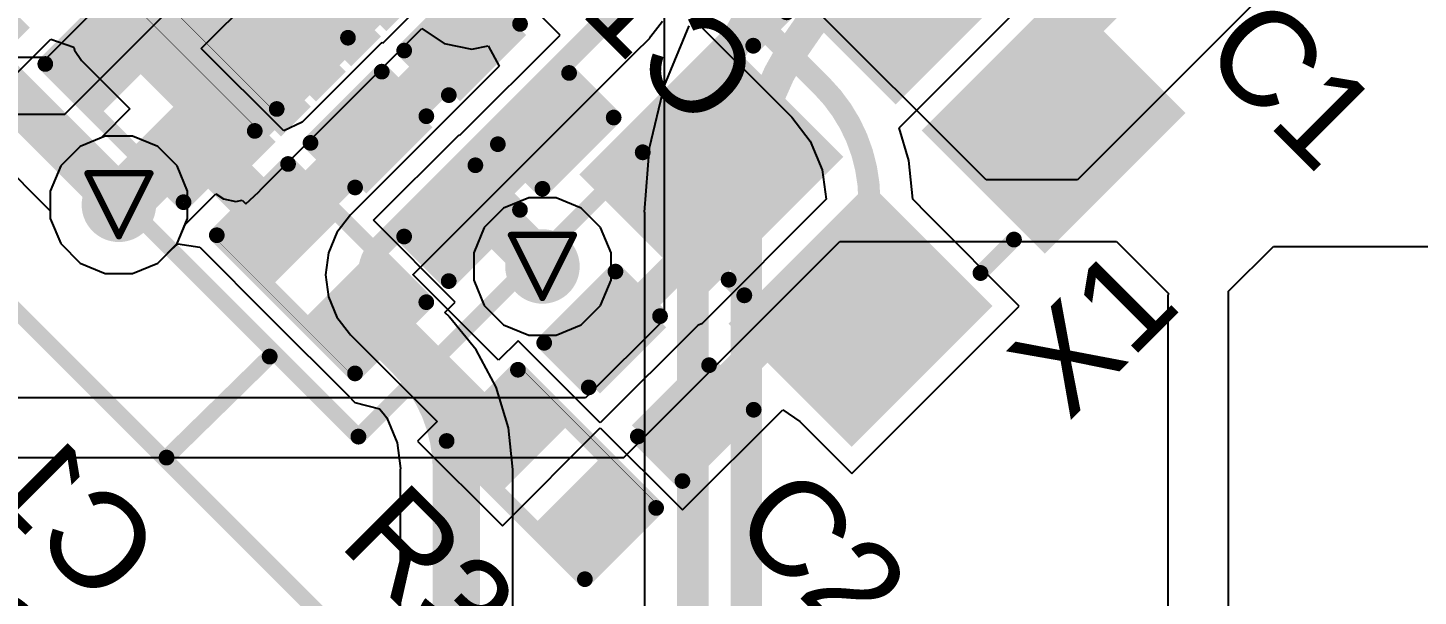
# Model space of a CAD drawing. Header units: inches. Extents: x 0 to 5359, y 0 to 5098.
# Drawn here: x 54.71 to 65.92, y 46.15 to 50.73 of the extents above; entities that cross this region are included whole.
import ezdxf

# ---------------------------------------------------------------- set-up
doc = ezdxf.new("R2010")
doc.units = ezdxf.units.IN
for name, color, linetype in [('Bottom Layer', 5, 'Continuous'), ('Bottom Overlay', 54, 'Continuous'), ('Bottom Paste', 16, 'Continuous'), ('Bottom Solder', 6, 'Continuous'), ('Drill Drawing', 1, 'Continuous'), ('Layer 1', 16, 'Continuous'), ('Layer 2', 76, 'Continuous'), ('Top Layer', 1, 'Continuous'), ('Top Overlay', 2, 'Continuous'), ('Top Paste', 8, 'Continuous'), ('Top Solder', 216, 'Continuous'), ('Via Holes', 16, 'Continuous')]:
    doc.layers.add(name, color=color, linetype=linetype)
doc.styles.add('Arial', font='', dxfattribs={"height": 0.2})
doc.styles.get('Arial').set_extended_font_data('Arial')

# ---------------------------------------------------------------- blocks, each defined once
blk = doc.blocks.new('SMD3225_4P_52')
at = {"layer": 'Top Layer'}
for points in [[(-1.8, 1.45), (-0.4, 1.45), (-0.4, 0.25), (-1.8, 0.25)], [(0.4, 1.45), (1.8, 1.45), (1.8, 0.25), (0.4, 0.25)], [(-1.8, -0.25), (-0.4, -0.25), (-0.4, -1.45), (-1.8, -1.45)], [(0.4, -0.25), (1.8, -0.25), (1.8, -1.45), (0.4, -1.45)]]:
    blk.add_hatch(color=1, dxfattribs=at).paths.add_polyline_path(points)
at = {"layer": 'Top Paste'}
for points in [[(-1.8, 1.45), (-0.4, 1.45), (-0.4, 0.25), (-1.8, 0.25)], [(0.4, 1.45), (1.8, 1.45), (1.8, 0.25), (0.4, 0.25)], [(-1.8, -0.25), (-0.4, -0.25), (-0.4, -1.45), (-1.8, -1.45)], [(0.4, -0.25), (1.8, -0.25), (1.8, -1.45), (0.4, -1.45)]]:
    blk.add_hatch(color=8, dxfattribs=at).paths.add_polyline_path(points)
at = {"layer": 'Top Solder'}
for points in [[(-1.902, 1.552), (-0.298, 1.552), (-0.298, 0.148), (-1.902, 0.148)], [(0.298, 1.552), (1.902, 1.552), (1.902, 0.148), (0.298, 0.148)], [(-1.902, -0.148), (-0.298, -0.148), (-0.298, -1.552), (-1.902, -1.552)], [(0.298, -0.148), (1.902, -0.148), (1.902, -1.552), (0.298, -1.552)]]:
    blk.add_hatch(color=216, dxfattribs=at).paths.add_polyline_path(points)
at = {"layer": 'Top Overlay'}
for points in [[(0.178, 1.295, 0.127, 0.127, 0), (-0.203, 1.295, 0.127, 0.127, 0)], [(-1.651, -0.102, 0.127, 0.127, 0), (-1.651, 0.076, 0.127, 0.127, 0)], [(1.651, -0.102, 0.127, 0.127, 0), (1.651, 0.076, 0.127, 0.127, 0)], [(-2.083, -0.965, 0.127, 0.127, 0), (-2.083, -0.711, 0.127, 0.127, 0)], [(-1.956, -0.838, 0.127, 0.127, 0), (-2.083, -0.711, 0.127, 0.127, 0)], [(-1.956, -0.838, 0.127, 0.127, 0), (-2.083, -0.965, 0.127, 0.127, 0)], [(0.178, -1.295, 0.127, 0.127, 0), (-0.203, -1.295, 0.127, 0.127, 0)]]:
    blk.add_lwpolyline(points, format="xyseb", dxfattribs=at)
for points in [[(-0.235, 1.295, 0.0635, 0.0635, 1), (-0.171, 1.295, 0.0635, 0.0635, 1)], [(0.146, 1.295, 0.0635, 0.0635, 1), (0.21, 1.295, 0.0635, 0.0635, 1)], [(-1.683, 0.076, 0.0635, 0.0635, 1), (-1.619, 0.076, 0.0635, 0.0635, 1)], [(1.619, 0.076, 0.0635, 0.0635, 1), (1.683, 0.076, 0.0635, 0.0635, 1)], [(-1.683, -0.102, 0.0635, 0.0635, 1), (-1.619, -0.102, 0.0635, 0.0635, 1)], [(1.619, -0.102, 0.0635, 0.0635, 1), (1.683, -0.102, 0.0635, 0.0635, 1)], [(-2.115, -0.711, 0.0635, 0.0635, 1), (-2.051, -0.711, 0.0635, 0.0635, 1)], [(-2.115, -0.711, 0.0635, 0.0635, 1), (-2.051, -0.711, 0.0635, 0.0635, 1)], [(-1.988, -0.838, 0.0635, 0.0635, 1), (-1.924, -0.838, 0.0635, 0.0635, 1)], [(-1.988, -0.838, 0.0635, 0.0635, 1), (-1.924, -0.838, 0.0635, 0.0635, 1)], [(-2.115, -0.965, 0.0635, 0.0635, 1), (-2.051, -0.965, 0.0635, 0.0635, 1)], [(-2.115, -0.965, 0.0635, 0.0635, 1), (-2.051, -0.965, 0.0635, 0.0635, 1)], [(-0.235, -1.295, 0.0635, 0.0635, 1), (-0.171, -1.295, 0.0635, 0.0635, 1)], [(0.146, -1.295, 0.0635, 0.0635, 1), (0.21, -1.295, 0.0635, 0.0635, 1)]]:
    blk.add_lwpolyline(points, format="xyseb", close=True, dxfattribs=at)
blk = doc.blocks.new('LQFP_128_EP_14_14__64')
at = {"layer": 'Top Layer'}
for points in [[(6.85, -5.1), (6.85, -4.9), (8.35, -4.9), (8.35, -5.1)], [(6.85, -5.5), (6.85, -5.3), (8.35, -5.3), (8.35, -5.5)], [(6.85, -5.9), (6.85, -5.7), (8.35, -5.7), (8.35, -5.9)], [(6.85, -6.3), (6.85, -6.1), (8.35, -6.1), (8.35, -6.3)]]:
    blk.add_hatch(color=1, dxfattribs=at).paths.add_polyline_path(points)
at = {"layer": 'Top Paste'}
for points in [[(6.85, -5.1), (6.85, -4.9), (8.35, -4.9), (8.35, -5.1)], [(6.85, -5.5), (6.85, -5.3), (8.35, -5.3), (8.35, -5.5)], [(6.85, -5.9), (6.85, -5.7), (8.35, -5.7), (8.35, -5.9)], [(6.85, -6.3), (6.85, -6.1), (8.35, -6.1), (8.35, -6.3)]]:
    blk.add_hatch(color=8, dxfattribs=at).paths.add_polyline_path(points)
at = {"layer": 'Top Solder'}
for points in [[(6.78, -4.77), (6.78, -4.43), (8.42, -4.43), (8.42, -4.77)], [(6.78, -5.17), (6.78, -4.83), (8.42, -4.83), (8.42, -5.17)], [(6.78, -5.57), (6.78, -5.23), (8.42, -5.23), (8.42, -5.57)], [(6.78, -5.97), (6.78, -5.63), (8.42, -5.63), (8.42, -5.97)], [(6.78, -6.37), (6.78, -6.03), (8.42, -6.03), (8.42, -6.37)], [(6.03, -6.78), (6.37, -6.78), (6.37, -8.42), (6.03, -8.42)]]:
    blk.add_hatch(color=216, dxfattribs=at).paths.add_polyline_path(points)
blk = doc.blocks.new('R___0402_B_161')
at = {"layer": 'Bottom Layer'}
for points in [[(-0.241, 0.318), (-0.241, -0.318), (-0.699, -0.318), (-0.699, 0.318)], [(0.699, 0.318), (0.699, -0.318), (0.241, -0.318), (0.241, 0.318)]]:
    blk.add_hatch(color=5, dxfattribs=at).paths.add_polyline_path(points)
at = {"layer": 'Bottom Paste'}
for points in [[(-0.241, 0.318), (-0.241, -0.318), (-0.699, -0.318), (-0.699, 0.318)], [(0.699, 0.318), (0.699, -0.318), (0.241, -0.318), (0.241, 0.318)]]:
    blk.add_hatch(color=16, dxfattribs=at).paths.add_polyline_path(points)
at = {"layer": 'Bottom Solder'}
for points in [[(-0.186, 0.373), (-0.186, -0.373), (-0.754, -0.373), (-0.754, 0.373)], [(0.754, 0.373), (0.754, -0.373), (0.186, -0.373), (0.186, 0.373)]]:
    blk.add_hatch(color=6, dxfattribs=at).paths.add_polyline_path(points)
at = {"layer": 'Bottom Overlay'}
for points in [[(-0.787, 0.406, 0.127, 0.127, 0), (-0.787, -0.406, 0.127, 0.127, 0)], [(0.787, 0.406, 0.127, 0.127, 0), (-0.787, 0.406, 0.127, 0.127, 0)], [(0.787, 0.406, 0.127, 0.127, 0), (0.787, -0.406, 0.127, 0.127, 0)], [(0.813, 0.432, 0.00323, 0.00323, 0), (-0.813, 0.432, 0.00323, 0.00323, 0)], [(0.787, -0.406, 0.127, 0.127, 0), (-0.787, -0.406, 0.127, 0.127, 0)]]:
    blk.add_lwpolyline(points, format="xyseb", dxfattribs=at)
for points in [[(-0.819, 0.406, 0.0635, 0.0635, 1), (-0.756, 0.406, 0.0635, 0.0635, 1)], [(-0.819, 0.406, 0.0635, 0.0635, 1), (-0.756, 0.406, 0.0635, 0.0635, 1)], [(0.756, 0.406, 0.0635, 0.0635, 1), (0.819, 0.406, 0.0635, 0.0635, 1)], [(0.756, 0.406, 0.0635, 0.0635, 1), (0.819, 0.406, 0.0635, 0.0635, 1)], [(-0.814, 0.432, 0.00161, 0.00161, 1), (-0.812, 0.432, 0.00161, 0.00161, 1)], [(0.812, 0.432, 0.00161, 0.00161, 1), (0.814, 0.432, 0.00161, 0.00161, 1)], [(-0.819, -0.406, 0.0635, 0.0635, 1), (-0.756, -0.406, 0.0635, 0.0635, 1)], [(-0.819, -0.406, 0.0635, 0.0635, 1), (-0.756, -0.406, 0.0635, 0.0635, 1)], [(0.756, -0.406, 0.0635, 0.0635, 1), (0.819, -0.406, 0.0635, 0.0635, 1)], [(0.756, -0.406, 0.0635, 0.0635, 1), (0.819, -0.406, 0.0635, 0.0635, 1)]]:
    blk.add_lwpolyline(points, format="xyseb", close=True, dxfattribs=at)
blk = doc.blocks.new('R___0402_169')
at = {"layer": 'Top Layer'}
for points in [[(-0.699, -0.318), (-0.699, 0.318), (-0.241, 0.318), (-0.241, -0.318)], [(0.241, -0.318), (0.241, 0.318), (0.699, 0.318), (0.699, -0.318)]]:
    blk.add_hatch(color=1, dxfattribs=at).paths.add_polyline_path(points)
at = {"layer": 'Top Paste'}
for points in [[(-0.699, -0.318), (-0.699, 0.318), (-0.241, 0.318), (-0.241, -0.318)], [(0.241, -0.318), (0.241, 0.318), (0.699, 0.318), (0.699, -0.318)]]:
    blk.add_hatch(color=8, dxfattribs=at).paths.add_polyline_path(points)
at = {"layer": 'Top Solder'}
for points in [[(-0.754, -0.373), (-0.754, 0.373), (-0.186, 0.373), (-0.186, -0.373)], [(0.186, -0.373), (0.186, 0.373), (0.754, 0.373), (0.754, -0.373)]]:
    blk.add_hatch(color=216, dxfattribs=at).paths.add_polyline_path(points)
at = {"layer": 'Top Overlay'}
for points in [[(-0.787, 0.406, 0.127, 0.127, 0), (-0.787, -0.406, 0.127, 0.127, 0)], [(0.787, 0.406, 0.127, 0.127, 0), (-0.787, 0.406, 0.127, 0.127, 0)], [(0.787, 0.406, 0.127, 0.127, 0), (0.787, -0.406, 0.127, 0.127, 0)], [(0.787, -0.406, 0.127, 0.127, 0), (-0.787, -0.406, 0.127, 0.127, 0)], [(0.813, -0.432, 0.00323, 0.00323, 0), (-0.813, -0.432, 0.00323, 0.00323, 0)]]:
    blk.add_lwpolyline(points, format="xyseb", dxfattribs=at)
for points in [[(-0.819, 0.406, 0.0635, 0.0635, 1), (-0.756, 0.406, 0.0635, 0.0635, 1)], [(-0.819, 0.406, 0.0635, 0.0635, 1), (-0.756, 0.406, 0.0635, 0.0635, 1)], [(0.756, 0.406, 0.0635, 0.0635, 1), (0.819, 0.406, 0.0635, 0.0635, 1)], [(0.756, 0.406, 0.0635, 0.0635, 1), (0.819, 0.406, 0.0635, 0.0635, 1)], [(-0.819, -0.406, 0.0635, 0.0635, 1), (-0.756, -0.406, 0.0635, 0.0635, 1)], [(-0.819, -0.406, 0.0635, 0.0635, 1), (-0.756, -0.406, 0.0635, 0.0635, 1)], [(-0.814, -0.432, 0.00161, 0.00161, 1), (-0.812, -0.432, 0.00161, 0.00161, 1)], [(0.756, -0.406, 0.0635, 0.0635, 1), (0.819, -0.406, 0.0635, 0.0635, 1)], [(0.756, -0.406, 0.0635, 0.0635, 1), (0.819, -0.406, 0.0635, 0.0635, 1)], [(0.812, -0.432, 0.00161, 0.00161, 1), (0.814, -0.432, 0.00161, 0.00161, 1)]]:
    blk.add_lwpolyline(points, format="xyseb", close=True, dxfattribs=at)
blk = doc.blocks.new('R___0402_B_170')
at = {"layer": 'Bottom Layer'}
for points in [[(-0.241, 0.318), (-0.241, -0.318), (-0.699, -0.318), (-0.699, 0.318)], [(0.699, 0.318), (0.699, -0.318), (0.241, -0.318), (0.241, 0.318)]]:
    blk.add_hatch(color=5, dxfattribs=at).paths.add_polyline_path(points)
at = {"layer": 'Bottom Paste'}
for points in [[(-0.241, 0.318), (-0.241, -0.318), (-0.699, -0.318), (-0.699, 0.318)], [(0.699, 0.318), (0.699, -0.318), (0.241, -0.318), (0.241, 0.318)]]:
    blk.add_hatch(color=16, dxfattribs=at).paths.add_polyline_path(points)
at = {"layer": 'Bottom Solder'}
for points in [[(-0.186, 0.373), (-0.186, -0.373), (-0.754, -0.373), (-0.754, 0.373)], [(0.754, 0.373), (0.754, -0.373), (0.186, -0.373), (0.186, 0.373)]]:
    blk.add_hatch(color=6, dxfattribs=at).paths.add_polyline_path(points)
at = {"layer": 'Bottom Overlay'}
for points in [[(0.787, 0.406, 0.127, 0.127, 0), (-0.787, 0.406, 0.127, 0.127, 0)], [(-0.787, 0.406, 0.127, 0.127, 0), (-0.787, -0.406, 0.127, 0.127, 0)], [(0.787, 0.406, 0.127, 0.127, 0), (0.787, -0.406, 0.127, 0.127, 0)], [(0.813, 0.432, 0.00323, 0.00323, 0), (-0.813, 0.432, 0.00323, 0.00323, 0)], [(0.787, -0.406, 0.127, 0.127, 0), (-0.787, -0.406, 0.127, 0.127, 0)]]:
    blk.add_lwpolyline(points, format="xyseb", dxfattribs=at)
for points in [[(-0.819, 0.406, 0.0635, 0.0635, 1), (-0.756, 0.406, 0.0635, 0.0635, 1)], [(-0.819, 0.406, 0.0635, 0.0635, 1), (-0.756, 0.406, 0.0635, 0.0635, 1)], [(0.756, 0.406, 0.0635, 0.0635, 1), (0.819, 0.406, 0.0635, 0.0635, 1)], [(0.756, 0.406, 0.0635, 0.0635, 1), (0.819, 0.406, 0.0635, 0.0635, 1)], [(-0.814, 0.432, 0.00161, 0.00161, 1), (-0.812, 0.432, 0.00161, 0.00161, 1)], [(0.812, 0.432, 0.00161, 0.00161, 1), (0.814, 0.432, 0.00161, 0.00161, 1)], [(-0.819, -0.406, 0.0635, 0.0635, 1), (-0.756, -0.406, 0.0635, 0.0635, 1)], [(-0.819, -0.406, 0.0635, 0.0635, 1), (-0.756, -0.406, 0.0635, 0.0635, 1)], [(0.756, -0.406, 0.0635, 0.0635, 1), (0.819, -0.406, 0.0635, 0.0635, 1)], [(0.756, -0.406, 0.0635, 0.0635, 1), (0.819, -0.406, 0.0635, 0.0635, 1)]]:
    blk.add_lwpolyline(points, format="xyseb", close=True, dxfattribs=at)
blk = doc.blocks.new('R___0402_B_172')
at = {"layer": 'Bottom Layer'}
for points in [[(-0.241, 0.318), (-0.241, -0.318), (-0.699, -0.318), (-0.699, 0.318)], [(0.699, 0.318), (0.699, -0.318), (0.241, -0.318), (0.241, 0.318)]]:
    blk.add_hatch(color=5, dxfattribs=at).paths.add_polyline_path(points)
at = {"layer": 'Bottom Paste'}
for points in [[(-0.241, 0.318), (-0.241, -0.318), (-0.699, -0.318), (-0.699, 0.318)], [(0.699, 0.318), (0.699, -0.318), (0.241, -0.318), (0.241, 0.318)]]:
    blk.add_hatch(color=16, dxfattribs=at).paths.add_polyline_path(points)
at = {"layer": 'Bottom Solder'}
for points in [[(-0.186, 0.373), (-0.186, -0.373), (-0.754, -0.373), (-0.754, 0.373)], [(0.754, 0.373), (0.754, -0.373), (0.186, -0.373), (0.186, 0.373)]]:
    blk.add_hatch(color=6, dxfattribs=at).paths.add_polyline_path(points)
at = {"layer": 'Bottom Overlay'}
for points in [[(-0.787, 0.406, 0.127, 0.127, 0), (0.787, 0.406, 0.127, 0.127, 0)], [(-0.787, -0.406, 0.127, 0.127, 0), (-0.787, 0.406, 0.127, 0.127, 0)], [(0.787, -0.406, 0.127, 0.127, 0), (0.787, 0.406, 0.127, 0.127, 0)], [(-0.813, 0.432, 0.00323, 0.00323, 0), (0.813, 0.432, 0.00323, 0.00323, 0)], [(-0.787, -0.406, 0.127, 0.127, 0), (0.787, -0.406, 0.127, 0.127, 0)]]:
    blk.add_lwpolyline(points, format="xyseb", dxfattribs=at)
for points in [[(-0.819, 0.406, 0.0635, 0.0635, 1), (-0.756, 0.406, 0.0635, 0.0635, 1)], [(-0.819, 0.406, 0.0635, 0.0635, 1), (-0.756, 0.406, 0.0635, 0.0635, 1)], [(0.756, 0.406, 0.0635, 0.0635, 1), (0.819, 0.406, 0.0635, 0.0635, 1)], [(0.756, 0.406, 0.0635, 0.0635, 1), (0.819, 0.406, 0.0635, 0.0635, 1)], [(-0.814, 0.432, 0.00161, 0.00161, 1), (-0.812, 0.432, 0.00161, 0.00161, 1)], [(0.812, 0.432, 0.00161, 0.00161, 1), (0.814, 0.432, 0.00161, 0.00161, 1)], [(-0.819, -0.406, 0.0635, 0.0635, 1), (-0.756, -0.406, 0.0635, 0.0635, 1)], [(-0.819, -0.406, 0.0635, 0.0635, 1), (-0.756, -0.406, 0.0635, 0.0635, 1)], [(0.756, -0.406, 0.0635, 0.0635, 1), (0.819, -0.406, 0.0635, 0.0635, 1)], [(0.756, -0.406, 0.0635, 0.0635, 1), (0.819, -0.406, 0.0635, 0.0635, 1)]]:
    blk.add_lwpolyline(points, format="xyseb", close=True, dxfattribs=at)
blk = doc.blocks.new('C___0402_B_369')
at = {"layer": 'Bottom Layer'}
for points in [[(-0.241, 0.318), (-0.241, -0.318), (-0.699, -0.318), (-0.699, 0.318)], [(0.699, 0.318), (0.699, -0.318), (0.241, -0.318), (0.241, 0.318)]]:
    blk.add_hatch(color=5, dxfattribs=at).paths.add_polyline_path(points)
at = {"layer": 'Bottom Paste'}
for points in [[(-0.241, 0.318), (-0.241, -0.318), (-0.699, -0.318), (-0.699, 0.318)], [(0.699, 0.318), (0.699, -0.318), (0.241, -0.318), (0.241, 0.318)]]:
    blk.add_hatch(color=16, dxfattribs=at).paths.add_polyline_path(points)
at = {"layer": 'Bottom Solder'}
for points in [[(-0.181, 0.377), (-0.181, -0.377), (-0.758, -0.377), (-0.758, 0.377)], [(0.758, 0.377), (0.758, -0.377), (0.181, -0.377), (0.181, 0.377)]]:
    blk.add_hatch(color=6, dxfattribs=at).paths.add_polyline_path(points)
at = {"layer": 'Bottom Overlay'}
for points in [[(-0.787, 0.406, 0.127, 0.127, 0), (-0.787, -0.406, 0.127, 0.127, 0)], [(-0.279, 0.406, 0.127, 0.127, 0), (-0.787, 0.406, 0.127, 0.127, 0)], [(0.787, 0.406, 0.127, 0.127, 0), (0.279, 0.406, 0.127, 0.127, 0)], [(0.787, 0.406, 0.127, 0.127, 0), (0.787, -0.406, 0.127, 0.127, 0)], [(-0.279, -0.406, 0.127, 0.127, 0), (-0.787, -0.406, 0.127, 0.127, 0)], [(0.787, -0.406, 0.127, 0.127, 0), (0.279, -0.406, 0.127, 0.127, 0)]]:
    blk.add_lwpolyline(points, format="xyseb", dxfattribs=at)
for points in [[(-0.819, 0.406, 0.0635, 0.0635, 1), (-0.756, 0.406, 0.0635, 0.0635, 1)], [(-0.819, 0.406, 0.0635, 0.0635, 1), (-0.756, 0.406, 0.0635, 0.0635, 1)], [(-0.311, 0.406, 0.0635, 0.0635, 1), (-0.248, 0.406, 0.0635, 0.0635, 1)], [(0.248, 0.406, 0.0635, 0.0635, 1), (0.311, 0.406, 0.0635, 0.0635, 1)], [(0.756, 0.406, 0.0635, 0.0635, 1), (0.819, 0.406, 0.0635, 0.0635, 1)], [(0.756, 0.406, 0.0635, 0.0635, 1), (0.819, 0.406, 0.0635, 0.0635, 1)], [(-0.819, -0.406, 0.0635, 0.0635, 1), (-0.756, -0.406, 0.0635, 0.0635, 1)], [(-0.819, -0.406, 0.0635, 0.0635, 1), (-0.756, -0.406, 0.0635, 0.0635, 1)], [(-0.311, -0.406, 0.0635, 0.0635, 1), (-0.248, -0.406, 0.0635, 0.0635, 1)], [(0.248, -0.406, 0.0635, 0.0635, 1), (0.311, -0.406, 0.0635, 0.0635, 1)], [(0.756, -0.406, 0.0635, 0.0635, 1), (0.819, -0.406, 0.0635, 0.0635, 1)], [(0.756, -0.406, 0.0635, 0.0635, 1), (0.819, -0.406, 0.0635, 0.0635, 1)]]:
    blk.add_lwpolyline(points, format="xyseb", close=True, dxfattribs=at)
blk = doc.blocks.new('C___0402_B_370')
at = {"layer": 'Bottom Layer'}
for points in [[(-0.241, 0.317), (-0.241, -0.318), (-0.699, -0.318), (-0.699, 0.317)], [(0.699, 0.317), (0.699, -0.318), (0.241, -0.318), (0.241, 0.317)]]:
    blk.add_hatch(color=5, dxfattribs=at).paths.add_polyline_path(points)
at = {"layer": 'Bottom Paste'}
for points in [[(-0.241, 0.317), (-0.241, -0.318), (-0.699, -0.318), (-0.699, 0.317)], [(0.699, 0.317), (0.699, -0.318), (0.241, -0.318), (0.241, 0.317)]]:
    blk.add_hatch(color=16, dxfattribs=at).paths.add_polyline_path(points)
at = {"layer": 'Bottom Solder'}
for points in [[(-0.181, 0.377), (-0.181, -0.378), (-0.758, -0.378), (-0.758, 0.377)], [(0.758, 0.377), (0.758, -0.378), (0.181, -0.378), (0.181, 0.377)]]:
    blk.add_hatch(color=6, dxfattribs=at).paths.add_polyline_path(points)
at = {"layer": 'Bottom Overlay'}
for points in [[(-0.787, 0.406, 0.127, 0.127, 0), (-0.787, -0.406, 0.127, 0.127, 0)], [(-0.279, 0.406, 0.127, 0.127, 0), (-0.787, 0.406, 0.127, 0.127, 0)], [(0.787, 0.406, 0.127, 0.127, 0), (0.279, 0.406, 0.127, 0.127, 0)], [(0.787, 0.406, 0.127, 0.127, 0), (0.787, -0.406, 0.127, 0.127, 0)], [(-0.279, -0.406, 0.127, 0.127, 0), (-0.787, -0.406, 0.127, 0.127, 0)], [(0.787, -0.406, 0.127, 0.127, 0), (0.279, -0.406, 0.127, 0.127, 0)]]:
    blk.add_lwpolyline(points, format="xyseb", dxfattribs=at)
for points in [[(-0.819, 0.406, 0.0635, 0.0635, 1), (-0.756, 0.406, 0.0635, 0.0635, 1)], [(-0.819, 0.406, 0.0635, 0.0635, 1), (-0.756, 0.406, 0.0635, 0.0635, 1)], [(-0.311, 0.406, 0.0635, 0.0635, 1), (-0.248, 0.406, 0.0635, 0.0635, 1)], [(0.248, 0.406, 0.0635, 0.0635, 1), (0.311, 0.406, 0.0635, 0.0635, 1)], [(0.756, 0.406, 0.0635, 0.0635, 1), (0.819, 0.406, 0.0635, 0.0635, 1)], [(0.756, 0.406, 0.0635, 0.0635, 1), (0.819, 0.406, 0.0635, 0.0635, 1)], [(-0.819, -0.406, 0.0635, 0.0635, 1), (-0.756, -0.406, 0.0635, 0.0635, 1)], [(-0.819, -0.406, 0.0635, 0.0635, 1), (-0.756, -0.406, 0.0635, 0.0635, 1)], [(-0.311, -0.406, 0.0635, 0.0635, 1), (-0.248, -0.406, 0.0635, 0.0635, 1)], [(0.248, -0.406, 0.0635, 0.0635, 1), (0.311, -0.406, 0.0635, 0.0635, 1)], [(0.756, -0.406, 0.0635, 0.0635, 1), (0.819, -0.406, 0.0635, 0.0635, 1)], [(0.756, -0.406, 0.0635, 0.0635, 1), (0.819, -0.406, 0.0635, 0.0635, 1)]]:
    blk.add_lwpolyline(points, format="xyseb", close=True, dxfattribs=at)
blk = doc.blocks.new('C___0402_384')
at = {"layer": 'Top Layer'}
for points in [[(-0.699, -0.318), (-0.699, 0.317), (-0.241, 0.317), (-0.241, -0.318)], [(0.241, -0.318), (0.241, 0.317), (0.699, 0.317), (0.699, -0.318)]]:
    blk.add_hatch(color=1, dxfattribs=at).paths.add_polyline_path(points)
at = {"layer": 'Top Paste'}
for points in [[(-0.699, -0.318), (-0.699, 0.317), (-0.241, 0.317), (-0.241, -0.318)], [(0.241, -0.318), (0.241, 0.317), (0.699, 0.317), (0.699, -0.318)]]:
    blk.add_hatch(color=8, dxfattribs=at).paths.add_polyline_path(points)
at = {"layer": 'Top Solder'}
for points in [[(-0.758, -0.377), (-0.758, 0.377), (-0.181, 0.377), (-0.181, -0.377)], [(0.181, -0.377), (0.181, 0.377), (0.758, 0.377), (0.758, -0.377)]]:
    blk.add_hatch(color=216, dxfattribs=at).paths.add_polyline_path(points)
at = {"layer": 'Top Overlay'}
for points in [[(-0.787, 0.406, 0.127, 0.127, 0), (-0.279, 0.406, 0.127, 0.127, 0)], [(-0.787, -0.406, 0.127, 0.127, 0), (-0.787, 0.406, 0.127, 0.127, 0)], [(0.279, 0.406, 0.127, 0.127, 0), (0.787, 0.406, 0.127, 0.127, 0)], [(0.787, -0.406, 0.127, 0.127, 0), (0.787, 0.406, 0.127, 0.127, 0)], [(-0.787, -0.406, 0.127, 0.127, 0), (-0.279, -0.406, 0.127, 0.127, 0)], [(0.279, -0.406, 0.127, 0.127, 0), (0.787, -0.406, 0.127, 0.127, 0)]]:
    blk.add_lwpolyline(points, format="xyseb", dxfattribs=at)
for points in [[(-0.819, 0.406, 0.0635, 0.0635, 1), (-0.756, 0.406, 0.0635, 0.0635, 1)], [(-0.819, 0.406, 0.0635, 0.0635, 1), (-0.756, 0.406, 0.0635, 0.0635, 1)], [(-0.311, 0.406, 0.0635, 0.0635, 1), (-0.248, 0.406, 0.0635, 0.0635, 1)], [(0.248, 0.406, 0.0635, 0.0635, 1), (0.311, 0.406, 0.0635, 0.0635, 1)], [(0.756, 0.406, 0.0635, 0.0635, 1), (0.819, 0.406, 0.0635, 0.0635, 1)], [(0.756, 0.406, 0.0635, 0.0635, 1), (0.819, 0.406, 0.0635, 0.0635, 1)], [(-0.819, -0.406, 0.0635, 0.0635, 1), (-0.756, -0.406, 0.0635, 0.0635, 1)], [(-0.819, -0.406, 0.0635, 0.0635, 1), (-0.756, -0.406, 0.0635, 0.0635, 1)], [(-0.311, -0.406, 0.0635, 0.0635, 1), (-0.248, -0.406, 0.0635, 0.0635, 1)], [(0.248, -0.406, 0.0635, 0.0635, 1), (0.311, -0.406, 0.0635, 0.0635, 1)], [(0.756, -0.406, 0.0635, 0.0635, 1), (0.819, -0.406, 0.0635, 0.0635, 1)], [(0.756, -0.406, 0.0635, 0.0635, 1), (0.819, -0.406, 0.0635, 0.0635, 1)]]:
    blk.add_lwpolyline(points, format="xyseb", close=True, dxfattribs=at)

msp = doc.modelspace()

# ---------------------------------------------------------------- hatches: boundary and pattern name
at = {"layer": 'Bottom Layer'}
h = msp.add_hatch(color=5, dxfattribs=at)
edge = h.paths.add_edge_path()
edge.add_arc((55.447, 49.308), 0.3, 0, 360)
h = msp.add_hatch(color=5, dxfattribs=at)
edge = h.paths.add_edge_path()
edge.add_arc((58.86, 48.811), 0.3, 0, 360)
at = {"layer": 'Layer 1'}
h = msp.add_hatch(color=16, dxfattribs=at)
edge = h.paths.add_edge_path()
edge.add_arc((55.447, 49.308), 0.3, 0, 360)
h = msp.add_hatch(color=16, dxfattribs=at)
edge = h.paths.add_edge_path()
edge.add_arc((58.86, 48.811), 0.3, 0, 360)
at = {"layer": 'Layer 2'}
h = msp.add_hatch(color=76, dxfattribs=at)
edge = h.paths.add_edge_path()
edge.add_arc((55.447, 49.308), 0.3, 0, 360)
h = msp.add_hatch(color=76, dxfattribs=at)
edge = h.paths.add_edge_path()
edge.add_arc((58.86, 48.811), 0.3, 0, 360)
at = {"layer": 'Top Layer'}
for points in [[(58.025, 51.231), (56.964, 52.291), (55.328, 50.655), (56.388, 49.594)], [(57.848, 51.383), (57.526, 51.705), (55.422, 49.601), (55.744, 49.279)]]:
    msp.add_hatch(color=1, dxfattribs=at).paths.add_polyline_path(points)
h = msp.add_hatch(color=1, dxfattribs=at)
edge = h.paths.add_edge_path()
edge.add_arc((55.447, 49.308), 0.3, 0, 360)
h = msp.add_hatch(color=1, dxfattribs=at)
edge = h.paths.add_edge_path()
edge.add_arc((58.86, 48.811), 0.3, 0, 360)
at = {"layer": 'Via Holes'}
h = msp.add_hatch(color=7, dxfattribs=at)
edge = h.paths.add_edge_path()
edge.add_arc((55.447, 49.308), 0.15, 0, 360)
h = msp.add_hatch(color=7, dxfattribs=at)
edge = h.paths.add_edge_path()
edge.add_arc((58.86, 48.811), 0.15, 0, 360)

# ---------------------------------------------------------------- linework, layer by layer
at = {"layer": 'Bottom Layer'}
for p, q in [((58.32, 51.359), (57.571, 50.609)), ((59.003, 50.676), (58.32, 51.359)), ((56.111, 50.568), (56.805, 51.262)), ((58.195, 49.868), (59.003, 50.676)), ((60.04, 50.749), (59.842, 50.27)), ((56.776, 49.904), (56.111, 50.568)), ((57.565, 50.615), (56.925, 49.974)), ((57.571, 50.609), (57.565, 50.615)), ((59.842, 50.27), (59.721, 49.765)), ((54.12, 50.034), (54.893, 49.26)), ((56.925, 49.974), (56.776, 49.904)), ((57.499, 49.183), (58.189, 49.873)), ((58.189, 49.873), (58.195, 49.868)), ((59.721, 49.765), (59.68, 49.248)), ((54.893, 49.26), (54.893, 49.198)), ((54.893, 49.198), (54.978, 48.995)), ((58.158, 48.524), (57.499, 49.183)), ((59.68, 49.248), (59.683, 49.248)), ((59.683, 49.248), (59.683, 33.332)), ((54.978, 48.995), (55.134, 48.839)), ((55.872, 48.949), (55.923, 48.994)), ((55.923, 48.994), (56.098, 48.967)), ((56.098, 48.967), (56.667, 48.398)), ((55.761, 48.839), (55.872, 48.949)), ((55.134, 48.839), (55.337, 48.754)), ((55.337, 48.754), (55.558, 48.754)), ((55.558, 48.754), (55.761, 48.839)), ((58.074, 48.44), (58.158, 48.524)), ((58.11, 48.404), (58.074, 48.44)), ((58.112, 48.402), (58.11, 48.404)), ((58.326, 48.14), (58.112, 48.402)), ((56.667, 48.398), (57.294, 47.771)), ((58.487, 47.839), (58.326, 48.14)), ((58.587, 47.512), (58.487, 47.839)), ((57.294, 47.771), (57.349, 47.716)), ((57.349, 47.716), (57.548, 47.664)), ((57.548, 47.664), (57.576, 47.63)), ((57.576, 47.63), (57.605, 47.592)), ((57.605, 47.592), (57.689, 47.389)), ((58.62, 47.175), (58.587, 47.512)), ((57.689, 47.389), (57.716, 47.182)), ((57.716, 47.182), (57.714, 47.172)), ((57.714, 47.172), (57.714, 44.85)), ((58.62, 47.172), (58.62, 47.175)), ((58.62, 44.85), (58.62, 47.172))]:
    msp.add_line(p, q, dxfattribs=at)
for points in [[(53.236, 51.559, 0.381, 0.381, 0), (55.472, 49.323, 0.381, 0.381, 0)], [(55.366, 50.505, 0.381, 0.381, 0), (56.117, 51.256, 0.381, 0.381, 0)], [(60.071, 49.248, 0.254, 0.254, -0.188113), (60.841, 51.222, 0.254, 0.254, 0)], [(60.503, 49.248, 0.254, 0.254, -0.1882), (61.159, 50.93, 0.254, 0.254, 0)], [(57.503, 49.869, 0.381, 0.381, 0), (58.246, 50.613, 0.381, 0.381, 0)], [(58.319, 49.351, 0.381, 0.381, 0), (58.916, 49.949, 0.381, 0.381, 0)], [(58.916, 49.949, 0.381, 0.381, 0), (58.922, 49.949, 0.381, 0.381, 0)], [(55.498, 49.308, 0.381, 0.381, 0), (56.029, 49.839, 0.381, 0.381, 0)], [(56.033, 49.841, 0.381, 0.381, 0), (56.748, 49.126, 0.381, 0.381, 0)], [(56.762, 49.127, 0.381, 0.381, 0), (57.504, 49.868, 0.381, 0.381, 0)], [(56.031, 49.841, 0.178, 0.178, 0), (56.033, 49.841, 0.178, 0.178, 0)], [(58.319, 49.351, 0.381, 0.381, 0), (58.86, 48.811, 0.381, 0.381, 0)], [(60.071, 33.332, 0.254, 0.254, 0), (60.071, 49.248, 0.254, 0.254, 0)], [(60.503, 33.332, 0.254, 0.254, 0), (60.503, 49.248, 0.254, 0.254, 0)], [(57.412, 48.461, 0.381, 0.381, 0), (57.439, 48.434, 0.381, 0.381, 0)], [(57.439, 48.434, 0.381, 0.381, 0), (57.789, 48.084, 0.381, 0.381, 0)], [(57.789, 48.084, 0.381, 0.381, -0.198912), (58.167, 47.172, 0.381, 0.381, 0)], [(58.167, 47.172, 0.381, 0.381, 0), (58.167, 47.172, 0.381, 0.381, 0)], [(58.167, 44.52, 0.381, 0.381, 0), (58.167, 47.172, 0.381, 0.381, 0)]]:
    msp.add_lwpolyline(points, format="xyseb", dxfattribs=at)
for points in [[(58.151, 50.613, 0.191, 0.191, 1), (58.342, 50.613, 0.191, 0.191, 1)], [(55.271, 50.505, 0.191, 0.191, 1), (55.461, 50.505, 0.191, 0.191, 1)], [(58.821, 49.949, 0.191, 0.191, 1), (59.012, 49.949, 0.191, 0.191, 1)], [(58.821, 49.949, 0.191, 0.191, 1), (59.012, 49.949, 0.191, 0.191, 1)], [(58.827, 49.949, 0.191, 0.191, 1), (59.017, 49.949, 0.191, 0.191, 1)], [(55.934, 49.839, 0.191, 0.191, 1), (56.124, 49.839, 0.191, 0.191, 1)], [(55.937, 49.841, 0.191, 0.191, 1), (56.128, 49.841, 0.191, 0.191, 1)], [(57.407, 49.869, 0.191, 0.191, 1), (57.598, 49.869, 0.191, 0.191, 1)], [(57.409, 49.868, 0.191, 0.191, 1), (57.599, 49.868, 0.191, 0.191, 1)], [(55.986, 49.841, 0.0889, 0.0889, 1), (56.075, 49.841, 0.0889, 0.0889, 1)], [(55.988, 49.841, 0.0889, 0.0889, 1), (56.077, 49.841, 0.0889, 0.0889, 1)], [(58.224, 49.351, 0.191, 0.191, 1), (58.414, 49.351, 0.191, 0.191, 1)], [(58.224, 49.351, 0.191, 0.191, 1), (58.414, 49.351, 0.191, 0.191, 1)], [(55.377, 49.323, 0.191, 0.191, 1), (55.567, 49.323, 0.191, 0.191, 1)], [(55.403, 49.308, 0.191, 0.191, 1), (55.593, 49.308, 0.191, 0.191, 1)], [(56.653, 49.126, 0.191, 0.191, 1), (56.843, 49.126, 0.191, 0.191, 1)], [(56.667, 49.127, 0.191, 0.191, 1), (56.857, 49.127, 0.191, 0.191, 1)], [(60.007, 49.248, 0.127, 0.127, 1), (60.135, 49.248, 0.127, 0.127, 1)], [(60.007, 49.248, 0.127, 0.127, 1), (60.135, 49.248, 0.127, 0.127, 1)], [(60.439, 49.248, 0.127, 0.127, 1), (60.566, 49.248, 0.127, 0.127, 1)], [(60.439, 49.248, 0.127, 0.127, 1), (60.566, 49.248, 0.127, 0.127, 1)], [(58.764, 48.811, 0.191, 0.191, 1), (58.955, 48.811, 0.191, 0.191, 1)], [(57.317, 48.461, 0.191, 0.191, 1), (57.508, 48.461, 0.191, 0.191, 1)], [(57.344, 48.434, 0.191, 0.191, 1), (57.534, 48.434, 0.191, 0.191, 1)], [(57.344, 48.434, 0.191, 0.191, 1), (57.534, 48.434, 0.191, 0.191, 1)], [(57.694, 48.084, 0.191, 0.191, 1), (57.885, 48.084, 0.191, 0.191, 1)], [(57.694, 48.084, 0.191, 0.191, 1), (57.885, 48.084, 0.191, 0.191, 1)], [(58.072, 47.172, 0.191, 0.191, 1), (58.262, 47.172, 0.191, 0.191, 1)], [(58.072, 47.172, 0.191, 0.191, 1), (58.262, 47.172, 0.191, 0.191, 1)], [(58.072, 47.172, 0.191, 0.191, 1), (58.262, 47.172, 0.191, 0.191, 1)], [(58.072, 47.172, 0.191, 0.191, 1), (58.262, 47.172, 0.191, 0.191, 1)]]:
    msp.add_lwpolyline(points, format="xyseb", close=True, dxfattribs=at)
at = {"layer": 'Bottom Overlay'}
for points in [[(54.626, 50.191, 0.127, 0.127, 0), (57.377, 47.44, 0.127, 0.127, 0)], [(57.377, 47.44, 0.127, 0.127, 0), (59.668, 49.731, 0.127, 0.127, 0)], [(54.417, 48.658, 0.127, 0.127, 0), (58.402, 44.674, 0.127, 0.127, 0)], [(55.831, 47.271, 0.127, 0.127, 0), (56.662, 48.085, 0.127, 0.127, 0)]]:
    msp.add_lwpolyline(points, format="xyseb", dxfattribs=at)
for points in [[(59.636, 49.731, 0.0635, 0.0635, 1), (59.7, 49.731, 0.0635, 0.0635, 1)], [(56.63, 48.085, 0.0635, 0.0635, 1), (56.694, 48.085, 0.0635, 0.0635, 1)], [(57.345, 47.44, 0.0635, 0.0635, 1), (57.409, 47.44, 0.0635, 0.0635, 1)], [(57.345, 47.44, 0.0635, 0.0635, 1), (57.409, 47.44, 0.0635, 0.0635, 1)], [(55.799, 47.271, 0.0635, 0.0635, 1), (55.863, 47.271, 0.0635, 0.0635, 1)]]:
    msp.add_lwpolyline(points, format="xyseb", close=True, dxfattribs=at)
at = {"layer": 'Drill Drawing'}
for points in [[(55.193, 49.562, 0.0508, 0.0508, 0), (55.701, 49.562, 0.0508, 0.0508, 0)], [(55.193, 49.562, 0.0508, 0.0508, 0), (55.447, 49.054, 0.0508, 0.0508, 0)], [(55.447, 49.054, 0.0508, 0.0508, 0), (55.701, 49.562, 0.0508, 0.0508, 0)], [(58.606, 49.065, 0.0508, 0.0508, 0), (59.114, 49.065, 0.0508, 0.0508, 0)], [(58.606, 49.065, 0.0508, 0.0508, 0), (58.86, 48.557, 0.0508, 0.0508, 0)], [(58.86, 48.557, 0.0508, 0.0508, 0), (59.114, 49.065, 0.0508, 0.0508, 0)]]:
    msp.add_lwpolyline(points, format="xyseb", dxfattribs=at)
for points in [[(55.181, 49.562, 0.0254, 0.0254, 1), (55.206, 49.562, 0.0254, 0.0254, 1)], [(55.181, 49.562, 0.0254, 0.0254, 1), (55.206, 49.562, 0.0254, 0.0254, 1)], [(55.689, 49.562, 0.0254, 0.0254, 1), (55.714, 49.562, 0.0254, 0.0254, 1)], [(55.689, 49.562, 0.0254, 0.0254, 1), (55.714, 49.562, 0.0254, 0.0254, 1)], [(55.435, 49.054, 0.0254, 0.0254, 1), (55.46, 49.054, 0.0254, 0.0254, 1)], [(55.435, 49.054, 0.0254, 0.0254, 1), (55.46, 49.054, 0.0254, 0.0254, 1)], [(58.593, 49.065, 0.0254, 0.0254, 1), (58.618, 49.065, 0.0254, 0.0254, 1)], [(58.593, 49.065, 0.0254, 0.0254, 1), (58.618, 49.065, 0.0254, 0.0254, 1)], [(59.101, 49.065, 0.0254, 0.0254, 1), (59.126, 49.065, 0.0254, 0.0254, 1)], [(59.101, 49.065, 0.0254, 0.0254, 1), (59.126, 49.065, 0.0254, 0.0254, 1)], [(58.847, 48.557, 0.0254, 0.0254, 1), (58.872, 48.557, 0.0254, 0.0254, 1)], [(58.847, 48.557, 0.0254, 0.0254, 1), (58.872, 48.557, 0.0254, 0.0254, 1)]]:
    msp.add_lwpolyline(points, format="xyseb", close=True, dxfattribs=at)
at = {"layer": 'Layer 1'}
for p, q in [((55.337, 49.862), (55.134, 49.778)), ((55.558, 49.862), (55.337, 49.862)), ((55.761, 49.778), (55.558, 49.862)), ((55.134, 49.778), (54.978, 49.622)), ((55.917, 49.622), (55.761, 49.778)), ((54.978, 49.622), (54.893, 49.419)), ((56.001, 49.419), (55.917, 49.622)), ((54.893, 49.419), (54.893, 49.198)), ((56.001, 49.198), (56.001, 49.419)), ((54.893, 49.198), (54.978, 48.995)), ((55.917, 48.995), (56.001, 49.198)), ((54.978, 48.995), (55.134, 48.839)), ((55.761, 48.839), (55.917, 48.995)), ((55.134, 48.839), (55.337, 48.754)), ((55.337, 48.754), (55.558, 48.754)), ((55.558, 48.754), (55.761, 48.839))]:
    msp.add_line(p, q, dxfattribs=at)
at = {"layer": 'Layer 2'}
for p, q in [((66.953, 53.291), (63.17, 49.508)), ((59.841, 52.873), (59.841, 48.385)), ((62.435, 49.508), (60.235, 51.709)), ((55.86, 51.487), (54.869, 50.496)), ((55.011, 50.038), (56.284, 51.311)), ((54.869, 50.496), (50.362, 50.496)), ((52.263, 50.038), (55.011, 50.038)), ((55.337, 49.862), (55.134, 49.778)), ((55.558, 49.862), (55.337, 49.862)), ((55.761, 49.778), (55.558, 49.862)), ((55.134, 49.778), (54.978, 49.622)), ((55.917, 49.622), (55.761, 49.778)), ((54.978, 49.622), (54.893, 49.419)), ((56.001, 49.419), (55.917, 49.622)), ((54.893, 49.419), (54.893, 49.198)), ((56.001, 49.198), (56.001, 49.419)), ((63.17, 49.508), (62.435, 49.508)), ((58.749, 49.365), (58.546, 49.28)), ((58.97, 49.365), (58.749, 49.365)), ((59.173, 49.28), (58.97, 49.365)), ((54.893, 49.198), (54.978, 48.995)), ((55.917, 48.995), (56.001, 49.198)), ((58.546, 49.28), (58.39, 49.124)), ((59.329, 49.124), (59.173, 49.28)), ((58.39, 49.124), (58.306, 48.921)), ((59.414, 48.921), (59.329, 49.124)), ((54.978, 48.995), (55.134, 48.839)), ((55.761, 48.839), (55.917, 48.995)), ((59.517, 47.271), (61.257, 49.011)), ((61.257, 49.011), (63.486, 49.011)), ((63.486, 49.011), (63.906, 48.59)), ((64.389, 48.611), (64.75, 48.971)), ((64.75, 48.971), (82.063, 48.971)), ((58.306, 48.921), (58.306, 48.7)), ((59.414, 48.7), (59.414, 48.921)), ((55.134, 48.839), (55.337, 48.754)), ((55.337, 48.754), (55.558, 48.754)), ((55.558, 48.754), (55.761, 48.839)), ((58.306, 48.7), (58.39, 48.497)), ((59.329, 48.497), (59.414, 48.7)), ((63.906, 48.59), (63.899, 48.583)), ((63.899, 48.583), (63.899, 34.994)), ((64.389, 44.006), (64.389, 48.611)), ((58.39, 48.497), (58.546, 48.341)), ((59.173, 48.341), (59.329, 48.497)), ((58.546, 48.341), (58.749, 48.257)), ((58.97, 48.257), (59.173, 48.341)), ((59.841, 48.385), (59.208, 47.752)), ((58.749, 48.257), (58.97, 48.257)), ((59.208, 47.752), (52.282, 47.752)), ((52.145, 47.271), (59.517, 47.271))]:
    msp.add_line(p, q, dxfattribs=at)
at = {"layer": 'Top Layer'}
for p, q in [((61.733, 49.928), (63.008, 51.202)), ((59.734, 50.666), (59.828, 50.789)), ((60.042, 50.84), (60.863, 50.019)), ((53.571, 49.316), (54.899, 50.644)), ((54.899, 50.644), (55.084, 50.577)), ((56.597, 49.436), (57.889, 50.728)), ((57.889, 50.728), (58.069, 50.607)), ((59.602, 50.529), (59.725, 50.652)), ((59.725, 50.652), (59.734, 50.666)), ((59.725, 50.652), (59.725, 50.652)), ((59.725, 50.652), (59.725, 50.652)), ((59.725, 50.652), (59.725, 50.652)), ((55.084, 50.577), (55.089, 50.555)), ((55.089, 50.555), (55.145, 50.471)), ((57.818, 48.745), (59.6, 50.527)), ((58.069, 50.607), (58.29, 50.563)), ((58.29, 50.563), (58.422, 50.59)), ((58.422, 50.59), (58.51, 50.426)), ((59.6, 50.527), (59.602, 50.529)), ((55.145, 50.471), (55.535, 50.081)), ((58.51, 50.426), (57.312, 49.228)), ((55.535, 50.081), (55.303, 49.848)), ((60.863, 50.019), (60.863, 50.019)), ((60.863, 50.019), (60.863, 50.019)), ((60.863, 50.019), (60.869, 50.015)), ((60.869, 50.015), (61.018, 49.822)), ((61.813, 49.664), (61.733, 49.928)), ((55.134, 49.778), (54.978, 49.622)), ((55.303, 49.848), (55.134, 49.778)), ((61.018, 49.822), (61.114, 49.59)), ((61.844, 49.353), (61.813, 49.664)), ((54.978, 49.622), (54.893, 49.419)), ((61.114, 49.59), (61.145, 49.353)), ((54.893, 49.419), (54.893, 49.198)), ((56.469, 49.316), (56.572, 49.411)), ((56.572, 49.411), (56.597, 49.436)), ((55.981, 49.15), (56.227, 49.396)), ((56.227, 49.396), (56.289, 49.355)), ((56.289, 49.355), (56.388, 49.335)), ((56.388, 49.335), (56.44, 49.345)), ((56.44, 49.345), (56.469, 49.316)), ((61.144, 49.35), (60.145, 48.35)), ((61.145, 49.353), (61.144, 49.35)), ((61.144, 49.35), (61.144, 49.35)), ((61.967, 49.227), (61.844, 49.353)), ((54.893, 49.198), (54.978, 48.995)), ((57.305, 49.217), (57.204, 49.086)), ((57.312, 49.228), (57.305, 49.217)), ((57.312, 49.228), (57.312, 49.228)), ((57.312, 49.228), (57.312, 49.228)), ((62.702, 48.492), (61.967, 49.227)), ((55.917, 48.995), (55.981, 49.15)), ((57.204, 49.086), (57.136, 48.921)), ((54.978, 48.995), (55.134, 48.839)), ((55.761, 48.839), (55.917, 48.995)), ((57.136, 48.921), (57.113, 48.744)), ((55.134, 48.839), (55.337, 48.754)), ((55.337, 48.754), (55.558, 48.754)), ((55.558, 48.754), (55.761, 48.839)), ((57.113, 48.744), (57.136, 48.567)), ((57.819, 48.744), (57.818, 48.745)), ((57.818, 48.743), (57.819, 48.744)), ((58.506, 48.056), (57.818, 48.743)), ((57.136, 48.567), (57.204, 48.402)), ((57.204, 48.402), (57.305, 48.271)), ((61.352, 47.143), (62.702, 48.492)), ((60.114, 48.339), (59.325, 47.55)), ((60.145, 48.35), (60.114, 48.339)), ((60.114, 48.339), (60.114, 48.339)), ((57.305, 48.271), (57.312, 48.26)), ((57.312, 48.26), (58.011, 47.561)), ((58.663, 48.213), (58.506, 48.056)), ((59.325, 47.55), (58.663, 48.213)), ((59.988, 46.849), (60.796, 47.657)), ((60.796, 47.657), (60.934, 47.561)), ((58.011, 47.561), (57.854, 47.404)), ((58.537, 46.722), (59.326, 47.511)), ((59.326, 47.511), (59.988, 46.849)), ((60.934, 47.561), (61.352, 47.143)), ((57.854, 47.404), (58.537, 46.722))]:
    msp.add_line(p, q, dxfattribs=at)
for points in [[(58.555, 52.822, 0.178, 0.178, 0), (61.11, 50.267, 0.178, 0.178, 0)], [(62.979, 50.484, 0.254, 0.254, 0), (63.882, 51.388, 0.254, 0.254, 0)], [(57.56, 48.981, 0.178, 0.178, 0), (59.478, 50.899, 0.178, 0.178, 0)], [(62.979, 49.977, 0.254, 0.254, 0), (62.979, 50.484, 0.254, 0.254, 0)], [(61.11, 50.267, 0.178, 0.178, 0), (61.11, 50.267, 0.178, 0.178, 0)], [(61.11, 50.267, 0.178, 0.178, -0.000055), (61.11, 50.267, 0.178, 0.178, 0)], [(61.11, 50.267, 0.178, 0.178, -0.196941), (61.494, 49.35, 0.178, 0.178, 0)], [(60.221, 49.093, 0.254, 0.254, 0), (60.221, 49.623, 0.254, 0.254, 0)], [(61.494, 48.592, 0.178, 0.178, 0), (61.494, 49.35, 0.178, 0.178, 0)], [(59.386, 48.258, 0.254, 0.254, 0), (60.221, 49.093, 0.254, 0.254, 0)], [(57.56, 48.507, 0.178, 0.178, -0.414212), (57.56, 48.981, 0.178, 0.178, 0)], [(61.494, 48.592, 0.178, 0.178, -0.198912), (61.423, 48.421, 0.178, 0.178, 0)], [(57.56, 48.507, 0.178, 0.178, 0), (58.6, 47.467, 0.178, 0.178, 0)], [(60.051, 47.594, 0.254, 0.254, 0), (60.878, 48.421, 0.254, 0.254, 0)], [(60.878, 48.421, 0.178, 0.178, 0), (61.423, 48.421, 0.178, 0.178, 0)]]:
    msp.add_lwpolyline(points, format="xyseb", dxfattribs=at)
for points in [[(62.915, 50.484, 0.127, 0.127, 1), (63.042, 50.484, 0.127, 0.127, 1)], [(62.915, 50.484, 0.127, 0.127, 1), (63.042, 50.484, 0.127, 0.127, 1)], [(61.066, 50.267, 0.0889, 0.0889, 1), (61.155, 50.267, 0.0889, 0.0889, 1)], [(61.066, 50.267, 0.0889, 0.0889, 1), (61.155, 50.267, 0.0889, 0.0889, 1)], [(61.066, 50.267, 0.0889, 0.0889, 1), (61.155, 50.267, 0.0889, 0.0889, 1)], [(61.066, 50.267, 0.0889, 0.0889, 1), (61.155, 50.267, 0.0889, 0.0889, 1)], [(61.066, 50.267, 0.0889, 0.0889, 1), (61.155, 50.267, 0.0889, 0.0889, 1)], [(61.066, 50.267, 0.0889, 0.0889, 1), (61.155, 50.267, 0.0889, 0.0889, 1)], [(62.915, 49.977, 0.127, 0.127, 1), (63.042, 49.977, 0.127, 0.127, 1)], [(60.158, 49.623, 0.127, 0.127, 1), (60.285, 49.623, 0.127, 0.127, 1)], [(61.449, 49.35, 0.0889, 0.0889, 1), (61.538, 49.35, 0.0889, 0.0889, 1)], [(61.449, 49.35, 0.0889, 0.0889, 1), (61.538, 49.35, 0.0889, 0.0889, 1)], [(60.158, 49.093, 0.127, 0.127, 1), (60.285, 49.093, 0.127, 0.127, 1)], [(60.158, 49.093, 0.127, 0.127, 1), (60.285, 49.093, 0.127, 0.127, 1)], [(57.515, 48.981, 0.0889, 0.0889, 1), (57.604, 48.981, 0.0889, 0.0889, 1)], [(57.515, 48.981, 0.0889, 0.0889, 1), (57.604, 48.981, 0.0889, 0.0889, 1)], [(61.449, 48.592, 0.0889, 0.0889, 1), (61.538, 48.592, 0.0889, 0.0889, 1)], [(61.449, 48.592, 0.0889, 0.0889, 1), (61.538, 48.592, 0.0889, 0.0889, 1)], [(57.515, 48.507, 0.0889, 0.0889, 1), (57.604, 48.507, 0.0889, 0.0889, 1)], [(57.515, 48.507, 0.0889, 0.0889, 1), (57.604, 48.507, 0.0889, 0.0889, 1)], [(60.814, 48.421, 0.127, 0.127, 1), (60.941, 48.421, 0.127, 0.127, 1)], [(60.833, 48.421, 0.0889, 0.0889, 1), (60.922, 48.421, 0.0889, 0.0889, 1)], [(61.379, 48.421, 0.0889, 0.0889, 1), (61.468, 48.421, 0.0889, 0.0889, 1)], [(61.379, 48.421, 0.0889, 0.0889, 1), (61.468, 48.421, 0.0889, 0.0889, 1)], [(59.323, 48.258, 0.127, 0.127, 1), (59.45, 48.258, 0.127, 0.127, 1)], [(59.987, 47.594, 0.127, 0.127, 1), (60.114, 47.594, 0.127, 0.127, 1)], [(58.555, 47.467, 0.0889, 0.0889, 1), (58.644, 47.467, 0.0889, 0.0889, 1)]]:
    msp.add_lwpolyline(points, format="xyseb", close=True, dxfattribs=at)

# ---------------------------------------------------------------- block references
for name, p, rotation in [('LQFP_128_EP_14_14__64', (55.02, 60.034), 315), ('SMD3225_4P_52', (61.6, 49.8), 225), ('R___0402_B_170', (56.449, 50.924), 135), ('C___0402_B_370', (58.59, 50.281), 135), ('R___0402_B_172', (55.698, 50.173), 315), ('C___0402_B_369', (57.835, 49.537), 135), ('R___0402_B_161', (57.08, 48.793), 135), ('C___0402_384', (59.718, 47.926), 315), ('R___0402_169', (58.932, 47.135), 135)]:
    msp.add_blockref(name, p, dxfattribs=dict(rotation=rotation))

# ---------------------------------------------------------------- texts
at = {"layer": 'Bottom Overlay', "style": 'Arial', "text_generation_flag": 2}
for s, p in [('C15', (60.129, 49.877)), ('C14', (55.295, 46.048)), ('R29', (54.486, 45.23))]:
    msp.add_text(s, height=0.762, rotation=315, dxfattribs=at).set_placement(p)
at = {"layer": 'Top Overlay', "style": 'Arial'}
for s, rotation, p in [('C1', 315, (64.149, 50.503)), ('X1', 45, (63.101, 47.557)), ('C2', 315, (60.358, 46.715)), ('R30', 315, (57.206, 46.572))]:
    msp.add_text(s, height=0.762, rotation=rotation, dxfattribs=at).set_placement(p)

doc.saveas('drawing.dxf')
